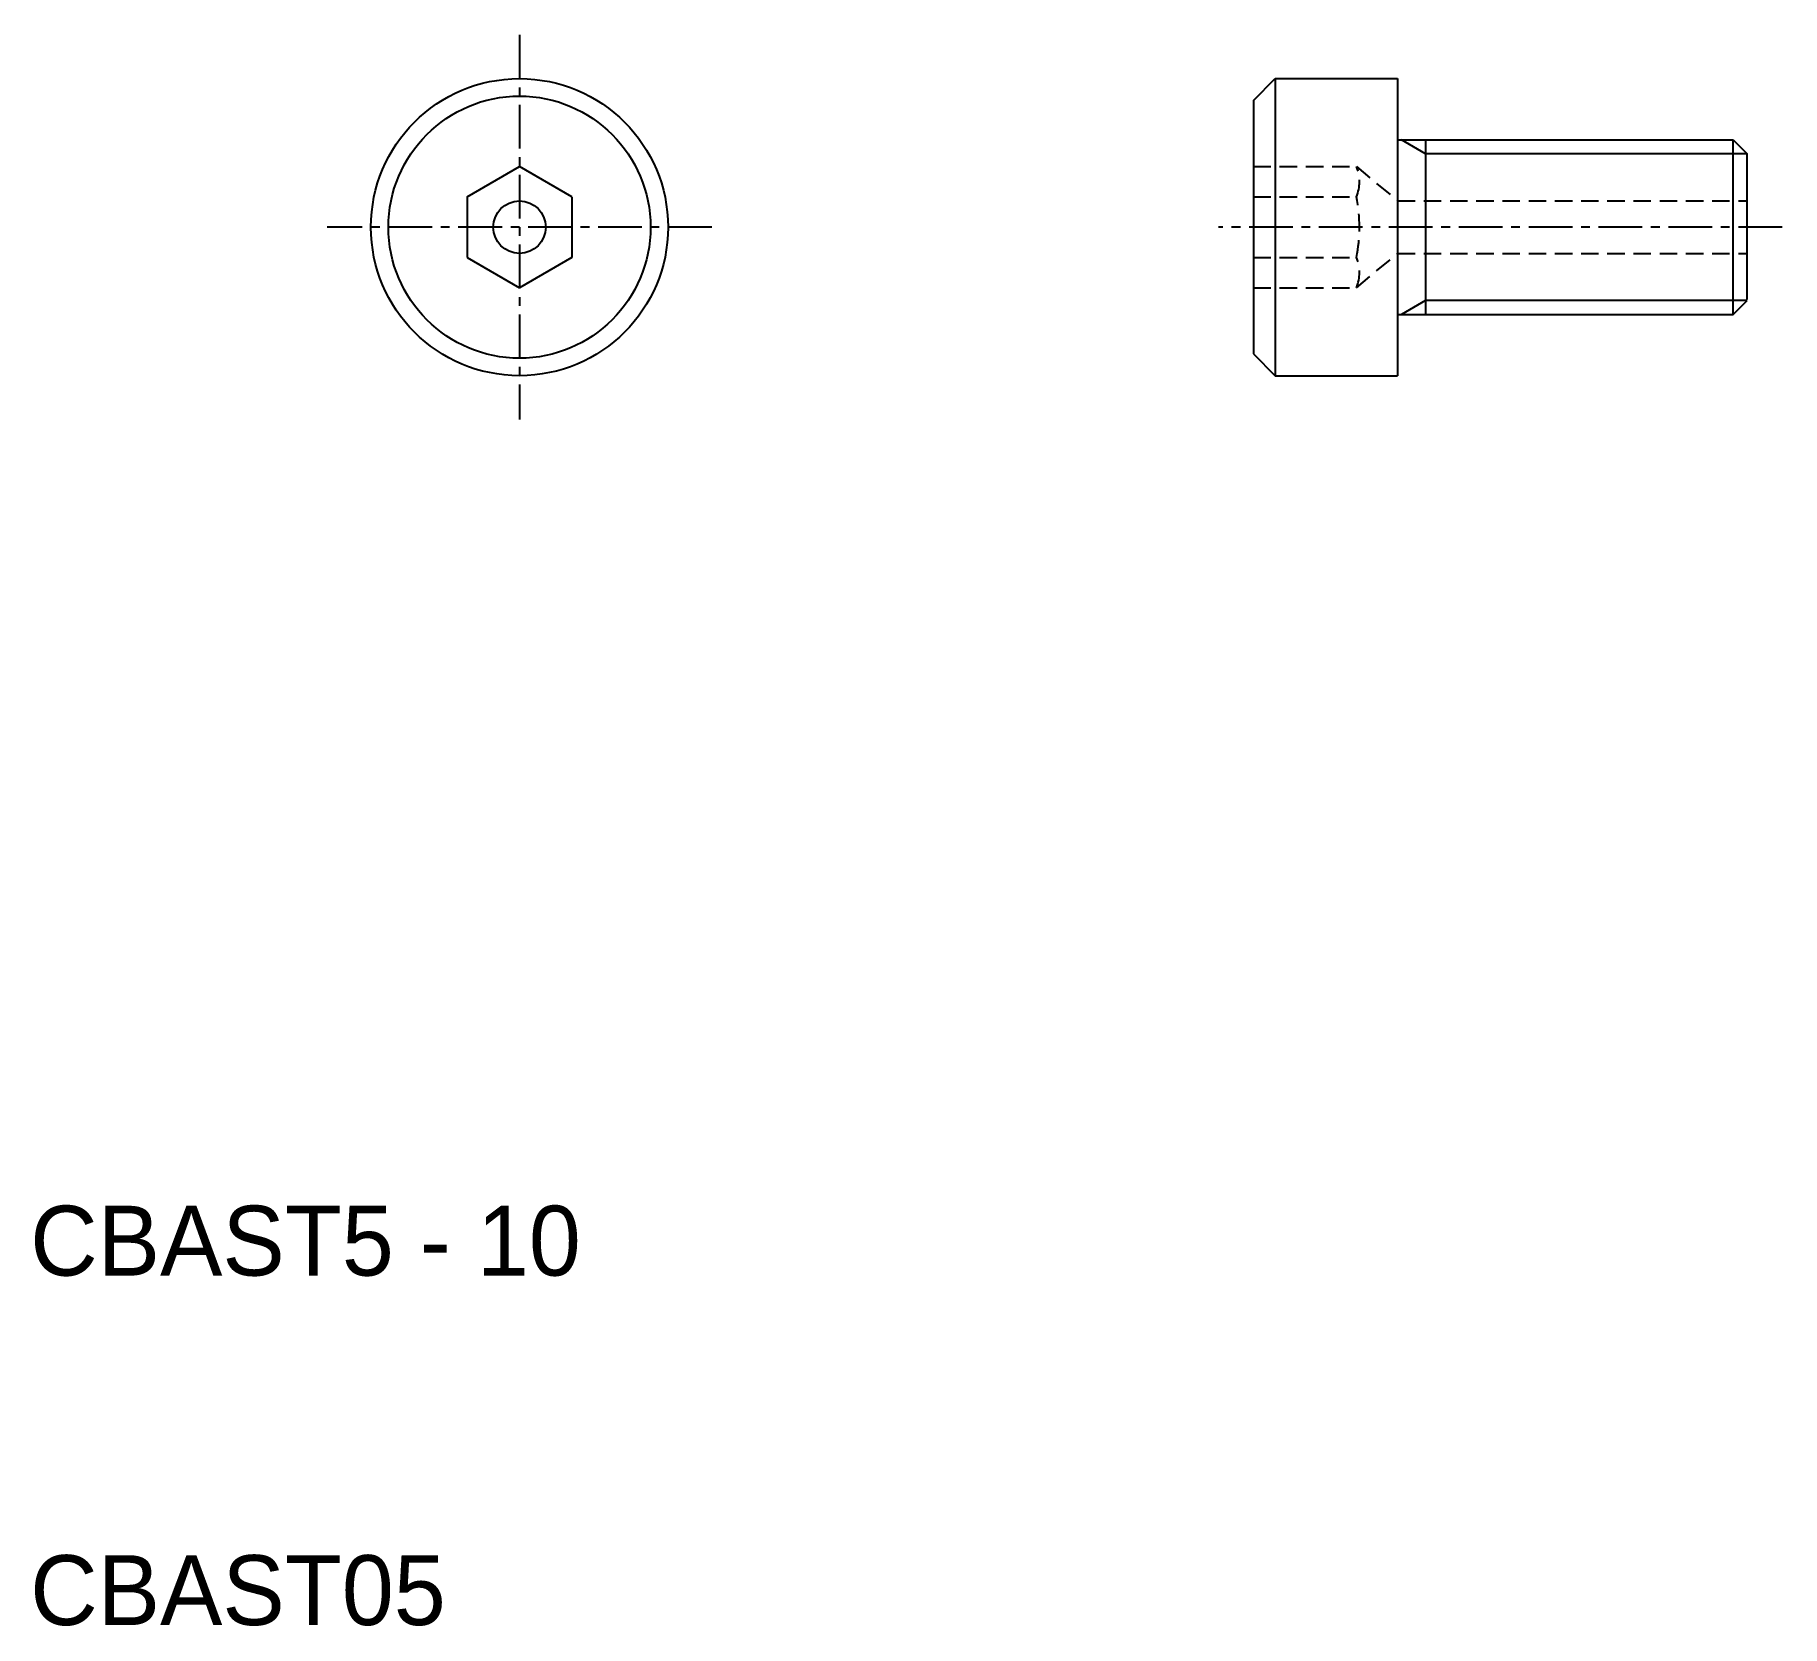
# Model space of a CAD drawing. Extents: x 10.1 to 60.1, y 10 to 55.5.
import ezdxf

# ---------------------------------------------------------------- set-up
doc = ezdxf.new("R2010")
doc.units = 0
doc.linetypes.add('CENTER', pattern=[2, 1.25, -0.25, 0.25, -0.25])
doc.linetypes.add('DASHED', pattern=[0.75, 0.5, -0.25])
doc.layers.get('0').update_dxf_attribs({"linetype": 'CONTINUOUS'})
doc.layers.add('CENTER', color=1, linetype='CENTER')

msp = doc.modelspace()

# ---------------------------------------------------------------- linework, layer by layer
at = {"color": 7, "linetype": 'CONTINUOUS'}
for p, q in [((45, 53.625), (45.625, 54.25)), ((45.625, 54.25), (49.125, 54.25)), ((45.625, 54.25), (45.625, 45.75)), ((49.125, 54.25), (49.125, 45.75)), ((45, 53.625), (45, 46.375)), ((49.125, 52.5), (58.725, 52.5)), ((49.925, 52.5), (49.925, 47.5)), ((58.725, 47.5), (58.725, 52.5)), ((58.725, 52.5), (59.125, 52.1)), ((59.125, 47.933), (59.125, 52.1)), ((22.5, 50.866), (24, 51.732)), ((25.5, 50.866), (24, 51.732)), ((22.5, 50.866), (22.5, 49.134)), ((25.5, 50.866), (25.5, 49.134)), ((22.5, 49.134), (24, 48.268)), ((25.5, 49.134), (24, 48.268)), ((49.125, 47.5), (58.725, 47.5)), ((58.725, 47.5), (59.125, 47.9)), ((45, 46.375), (45.625, 45.75)), ((45.625, 45.75), (49.125, 45.75))]:
    msp.add_line(p, q, dxfattribs=at)
at = {"color": 3, "linetype": 'CONTINUOUS'}
for p, q in [((49.925, 52.1), (49.232, 52.5)), ((59.125, 52.1), (49.925, 52.1)), ((49.925, 47.9), (49.232, 47.5)), ((59.125, 47.9), (49.925, 47.9))]:
    msp.add_line(p, q, dxfattribs=at)
at = {"color": 3, "linetype": 'DASHED'}
for p, q in [((45, 51.732), (47.95, 51.732)), ((47.95, 51.732), (49.125, 50.75)), ((45, 50.866), (47.95, 50.866)), ((49.125, 50.75), (59.125, 50.75)), ((49.125, 50.75), (49.125, 49.25)), ((45, 49.134), (47.95, 49.134)), ((47.95, 48.268), (49.125, 49.25)), ((49.125, 49.25), (59.125, 49.25)), ((45, 48.268), (47.95, 48.268))]:
    msp.add_line(p, q, dxfattribs=at)
at = {"color": 7, "linetype": 'CONTINUOUS'}
for radius in [4.25, 3.75, 0.75]:
    msp.add_circle((24, 50), radius, dxfattribs=at)
at = {"color": 3, "linetype": 'DASHED'}
for centre, radius, start, end in [((46.877, 51.299), 1.157, 338.0126, 21.9874), ((43.534, 50), 4.5, 348.9042, 11.0958), ((46.877, 48.701), 1.157, 338.0126, 21.9874)]:
    msp.add_arc(centre, radius, start, end, dxfattribs=at)
at = {"layer": 'CENTER', "color": 1, "linetype": 'CENTER'}
for p, q in [((24, 55.5), (24, 44.5)), ((29.5, 50), (18.5, 50)), ((60.125, 50), (44, 50))]:
    msp.add_line(p, q, dxfattribs=at)

# ---------------------------------------------------------------- texts
at = {"color": 7, "linetype": 'CONTINUOUS'}
for s, p in [('CBAST5 - 10', (10, 20)), ('CBAST05', (10, 10))]:
    msp.add_text(s, height=2, dxfattribs=at).set_placement(p)

doc.saveas('drawing.dxf')
